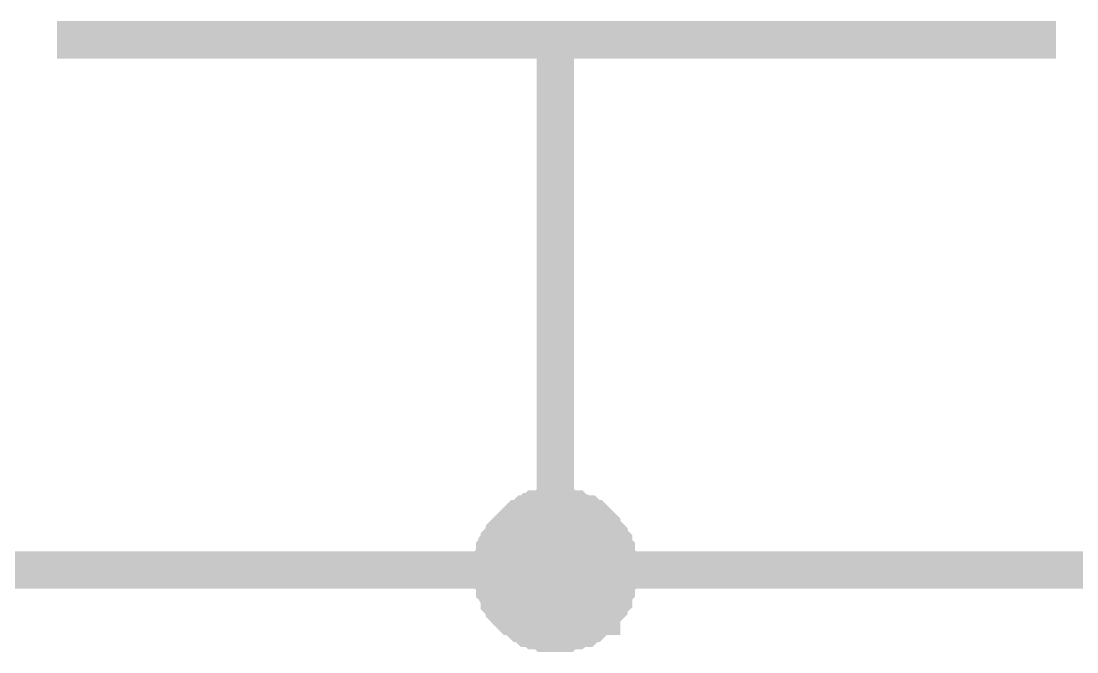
# Model space of a CAD drawing. Header units: millimetres. Extents: x 0 to 567, y 0 to 399.
# Drawn here: x 203.25 to 211.7, y 91.84 to 96.89 of the extents above; entities that cross this region are included whole.
import ezdxf

# ---------------------------------------------------------------- set-up
doc = ezdxf.new("R2010")
doc.units = ezdxf.units.MM
doc.layers.add('Sheet', color=255, linetype='Continuous')

msp = doc.modelspace()

# ---------------------------------------------------------------- linework, layer by layer
at = {"layer": 'Sheet'}
for points, const_width in [([(211.5322, 96.7376), (203.5377, 96.7376)], 0.2997), ([(207.5252, 96.7376), (207.5252, 92.4961)], 0.2997), ([(207.0195, 92.4961), (207.0195, 92.5156), (207.0195, 92.5545), (207.0195, 92.5739), (207.039, 92.5934), (207.039, 92.6128), (207.039, 92.6518), (207.0584, 92.6712), (207.0584, 92.6907), (207.0779, 92.7101), (207.0779, 92.7296), (207.0973, 92.749), (207.1168, 92.7685), (207.1168, 92.7879), (207.1362, 92.8074), (207.1557, 92.8269), (207.1751, 92.8463), (207.1946, 92.8658), (207.214, 92.8852), (207.2335, 92.9047), (207.2529, 92.9047), (207.2724, 92.9241), (207.2918, 92.9436), (207.3113, 92.9436), (207.3307, 92.9631), (207.3502, 92.9631), (207.3696, 92.9825), (207.4085, 92.9825), (207.428, 92.9825), (207.4474, 93.002), (207.4669, 93.002), (207.5058, 93.002), (207.5252, 93.002)], 0.2997), ([(207.0195, 92.4961), (207.0195, 92.5156), (207.0195, 92.5545), (207.0195, 92.5739), (207.039, 92.5934), (207.039, 92.6128), (207.039, 92.6518), (207.0584, 92.6712), (207.0584, 92.6907), (207.0779, 92.7101), (207.0779, 92.7296), (207.0973, 92.749), (207.1168, 92.7685), (207.1168, 92.7879), (207.1362, 92.8074), (207.1557, 92.8269), (207.1751, 92.8463), (207.1946, 92.8658), (207.214, 92.8852), (207.2335, 92.9047), (207.2529, 92.9047), (207.2724, 92.9241), (207.2918, 92.9436), (207.3113, 92.9436), (207.3307, 92.9631), (207.3502, 92.9631), (207.3696, 92.9825), (207.4085, 92.9825), (207.428, 92.9825), (207.4474, 93.002), (207.4669, 93.002), (207.5058, 93.002), (207.5252, 93.002)], 0.2997), ([(207.0195, 92.4961), (207.0195, 92.5156), (207.0195, 92.5545), (207.0195, 92.5739), (207.039, 92.5934), (207.039, 92.6128), (207.039, 92.6518), (207.0584, 92.6712), (207.0584, 92.6907), (207.0779, 92.7101), (207.0779, 92.7296), (207.0973, 92.749), (207.1168, 92.7685), (207.1168, 92.7879), (207.1362, 92.8074), (207.1557, 92.8269), (207.1751, 92.8463), (207.1946, 92.8658), (207.214, 92.8852), (207.2335, 92.9047), (207.2529, 92.9047), (207.2724, 92.9241), (207.2918, 92.9436), (207.3113, 92.9436), (207.3307, 92.9631), (207.3502, 92.9631), (207.3696, 92.9825), (207.4085, 92.9825), (207.428, 92.9825), (207.4474, 93.002), (207.4669, 93.002), (207.5058, 93.002), (207.5252, 93.002)], 0.2997), ([(207.0195, 92.4961), (207.0195, 92.5156), (207.0195, 92.5545), (207.0195, 92.5739), (207.039, 92.5934), (207.039, 92.6128), (207.039, 92.6518), (207.0584, 92.6712), (207.0584, 92.6907), (207.0779, 92.7101), (207.0779, 92.7296), (207.0973, 92.749), (207.1168, 92.7685), (207.1168, 92.7879), (207.1362, 92.8074), (207.1557, 92.8269), (207.1751, 92.8463), (207.1946, 92.8658), (207.214, 92.8852), (207.2335, 92.9047), (207.2529, 92.9047), (207.2724, 92.9241), (207.2918, 92.9436), (207.3113, 92.9436), (207.3307, 92.9631), (207.3502, 92.9631), (207.3696, 92.9825), (207.4085, 92.9825), (207.428, 92.9825), (207.4474, 93.002), (207.4669, 93.002), (207.5058, 93.002), (207.5252, 93.002)], 0.2997), ([(207.0195, 92.4961), (207.0195, 92.5156), (207.0195, 92.5545), (207.0195, 92.5739), (207.039, 92.5934), (207.039, 92.6128), (207.039, 92.6518), (207.0584, 92.6712), (207.0584, 92.6907), (207.0779, 92.7101), (207.0779, 92.7296), (207.0973, 92.749), (207.1168, 92.7685), (207.1168, 92.7879), (207.1362, 92.8074), (207.1557, 92.8269), (207.1751, 92.8463), (207.1946, 92.8658), (207.214, 92.8852), (207.2335, 92.9047), (207.2529, 92.9047), (207.2724, 92.9241), (207.2918, 92.9436), (207.3113, 92.9436), (207.3307, 92.9631), (207.3502, 92.9631), (207.3696, 92.9825), (207.4085, 92.9825), (207.428, 92.9825), (207.4474, 93.002), (207.4669, 93.002), (207.5058, 93.002), (207.5252, 93.002)], 0.2997), ([(207.5252, 93.002), (207.5252, 93.002)], 0.2997), ([(207.5252, 93.002), (207.5447, 93.002), (207.5836, 93.002), (207.603, 93.002), (207.6225, 92.9825), (207.6614, 92.9825), (207.6808, 92.9825), (207.7003, 92.9631), (207.7198, 92.9631), (207.7587, 92.9436), (207.7781, 92.9436), (207.7976, 92.9241), (207.817, 92.9047), (207.8365, 92.9047), (207.8559, 92.8852), (207.8754, 92.8658), (207.8948, 92.8463), (207.8948, 92.8269), (207.9143, 92.8074), (207.9337, 92.7879), (207.9532, 92.7685), (207.9532, 92.749), (207.9726, 92.7296), (207.9921, 92.7101), (207.9921, 92.6907), (207.9921, 92.6712), (208.0115, 92.6518), (208.0115, 92.6128), (208.0115, 92.5934), (208.031, 92.5739), (208.031, 92.5545), (208.031, 92.5156), (208.031, 92.4961)], 0.2997), ([(207.5252, 93.002), (207.5252, 93.002)], 0.2997), ([(207.5252, 93.002), (207.5447, 93.002), (207.5836, 93.002), (207.603, 93.002), (207.6225, 92.9825), (207.6614, 92.9825), (207.6808, 92.9825), (207.7003, 92.9631), (207.7198, 92.9631), (207.7587, 92.9436), (207.7781, 92.9436), (207.7976, 92.9241), (207.817, 92.9047), (207.8365, 92.9047), (207.8559, 92.8852), (207.8754, 92.8658), (207.8948, 92.8463), (207.8948, 92.8269), (207.9143, 92.8074), (207.9337, 92.7879), (207.9532, 92.7685), (207.9532, 92.749), (207.9726, 92.7296), (207.9921, 92.7101), (207.9921, 92.6907), (207.9921, 92.6712), (208.0115, 92.6518), (208.0115, 92.6128), (208.0115, 92.5934), (208.031, 92.5739), (208.031, 92.5545), (208.031, 92.5156), (208.031, 92.4961)], 0.2997), ([(207.5252, 93.002), (207.5252, 93.002)], 0.2997), ([(207.5252, 93.002), (207.5447, 93.002), (207.5836, 93.002), (207.603, 93.002), (207.6225, 92.9825), (207.6614, 92.9825), (207.6808, 92.9825), (207.7003, 92.9631), (207.7198, 92.9631), (207.7587, 92.9436), (207.7781, 92.9436), (207.7976, 92.9241), (207.817, 92.9047), (207.8365, 92.9047), (207.8559, 92.8852), (207.8754, 92.8658), (207.8948, 92.8463), (207.8948, 92.8269), (207.9143, 92.8074), (207.9337, 92.7879), (207.9532, 92.7685), (207.9532, 92.749), (207.9726, 92.7296), (207.9921, 92.7101), (207.9921, 92.6907), (207.9921, 92.6712), (208.0115, 92.6518), (208.0115, 92.6128), (208.0115, 92.5934), (208.031, 92.5739), (208.031, 92.5545), (208.031, 92.5156), (208.031, 92.4961)], 0.2997), ([(207.5252, 93.002), (207.5252, 93.002)], 0.2997), ([(207.5252, 93.002), (207.5447, 93.002), (207.5836, 93.002), (207.603, 93.002), (207.6225, 92.9825), (207.6614, 92.9825), (207.6808, 92.9825), (207.7003, 92.9631), (207.7198, 92.9631), (207.7587, 92.9436), (207.7781, 92.9436), (207.7976, 92.9241), (207.817, 92.9047), (207.8365, 92.9047), (207.8559, 92.8852), (207.8754, 92.8658), (207.8948, 92.8463), (207.8948, 92.8269), (207.9143, 92.8074), (207.9337, 92.7879), (207.9532, 92.7685), (207.9532, 92.749), (207.9726, 92.7296), (207.9921, 92.7101), (207.9921, 92.6907), (207.9921, 92.6712), (208.0115, 92.6518), (208.0115, 92.6128), (208.0115, 92.5934), (208.031, 92.5739), (208.031, 92.5545), (208.031, 92.5156), (208.031, 92.4961)], 0.2997), ([(207.5252, 93.002), (207.5252, 93.002)], 0.2997), ([(207.5252, 93.002), (207.5447, 93.002), (207.5836, 93.002), (207.603, 93.002), (207.6225, 92.9825), (207.6614, 92.9825), (207.6808, 92.9825), (207.7003, 92.9631), (207.7198, 92.9631), (207.7587, 92.9436), (207.7781, 92.9436), (207.7976, 92.9241), (207.817, 92.9047), (207.8365, 92.9047), (207.8559, 92.8852), (207.8754, 92.8658), (207.8948, 92.8463), (207.8948, 92.8269), (207.9143, 92.8074), (207.9337, 92.7879), (207.9532, 92.7685), (207.9532, 92.749), (207.9726, 92.7296), (207.9921, 92.7101), (207.9921, 92.6907), (207.9921, 92.6712), (208.0115, 92.6518), (208.0115, 92.6128), (208.0115, 92.5934), (208.031, 92.5739), (208.031, 92.5545), (208.031, 92.5156), (208.031, 92.4961)], 0.2997), ([(207.0195, 92.4961), (207.0195, 92.5156), (207.0195, 92.5545), (207.0195, 92.5739), (207.039, 92.5934), (207.039, 92.6128), (207.039, 92.6518), (207.0584, 92.6712), (207.0584, 92.6907), (207.0779, 92.7101), (207.0779, 92.7296), (207.0973, 92.749), (207.1168, 92.7685), (207.1168, 92.7879), (207.1362, 92.8074), (207.1557, 92.8269), (207.1751, 92.8463), (207.1946, 92.8658), (207.214, 92.8852), (207.2335, 92.9047), (207.2529, 92.9047), (207.2724, 92.9241), (207.2918, 92.9436), (207.3113, 92.9436), (207.3307, 92.9631), (207.3502, 92.9631), (207.3696, 92.9825), (207.4085, 92.9825), (207.428, 92.9825), (207.4474, 93.002), (207.4669, 93.002), (207.5058, 93.002), (207.5252, 93.002)], 0.0991), ([(207.0195, 92.4961), (207.0195, 92.5156), (207.0195, 92.5545), (207.0195, 92.5739), (207.039, 92.5934), (207.039, 92.6128), (207.039, 92.6518), (207.0584, 92.6712), (207.0584, 92.6907), (207.0779, 92.7101), (207.0779, 92.7296), (207.0973, 92.749), (207.1168, 92.7685), (207.1168, 92.7879), (207.1362, 92.8074), (207.1557, 92.8269), (207.1751, 92.8463), (207.1946, 92.8658), (207.214, 92.8852), (207.2335, 92.9047), (207.2529, 92.9047), (207.2724, 92.9241), (207.2918, 92.9436), (207.3113, 92.9436), (207.3307, 92.9631), (207.3502, 92.9631), (207.3696, 92.9825), (207.4085, 92.9825), (207.428, 92.9825), (207.4474, 93.002), (207.4669, 93.002), (207.5058, 93.002), (207.5252, 93.002)], 0.0991), ([(207.0195, 92.4961), (207.0195, 92.5156), (207.0195, 92.5545), (207.0195, 92.5739), (207.039, 92.5934), (207.039, 92.6128), (207.039, 92.6518), (207.0584, 92.6712), (207.0584, 92.6907), (207.0779, 92.7101), (207.0779, 92.7296), (207.0973, 92.749), (207.1168, 92.7685), (207.1168, 92.7879), (207.1362, 92.8074), (207.1557, 92.8269), (207.1751, 92.8463), (207.1946, 92.8658), (207.214, 92.8852), (207.2335, 92.9047), (207.2529, 92.9047), (207.2724, 92.9241), (207.2918, 92.9436), (207.3113, 92.9436), (207.3307, 92.9631), (207.3502, 92.9631), (207.3696, 92.9825), (207.4085, 92.9825), (207.428, 92.9825), (207.4474, 93.002), (207.4669, 93.002), (207.5058, 93.002), (207.5252, 93.002)], 0.0991), ([(207.0195, 92.4961), (207.0195, 92.5156), (207.0195, 92.5545), (207.0195, 92.5739), (207.039, 92.5934), (207.039, 92.6128), (207.039, 92.6518), (207.0584, 92.6712), (207.0584, 92.6907), (207.0779, 92.7101), (207.0779, 92.7296), (207.0973, 92.749), (207.1168, 92.7685), (207.1168, 92.7879), (207.1362, 92.8074), (207.1557, 92.8269), (207.1751, 92.8463), (207.1946, 92.8658), (207.214, 92.8852), (207.2335, 92.9047), (207.2529, 92.9047), (207.2724, 92.9241), (207.2918, 92.9436), (207.3113, 92.9436), (207.3307, 92.9631), (207.3502, 92.9631), (207.3696, 92.9825), (207.4085, 92.9825), (207.428, 92.9825), (207.4474, 93.002), (207.4669, 93.002), (207.5058, 93.002), (207.5252, 93.002)], 0.0991), ([(207.0195, 92.4961), (207.0195, 92.5156), (207.0195, 92.5545), (207.0195, 92.5739), (207.039, 92.5934), (207.039, 92.6128), (207.039, 92.6518), (207.0584, 92.6712), (207.0584, 92.6907), (207.0779, 92.7101), (207.0779, 92.7296), (207.0973, 92.749), (207.1168, 92.7685), (207.1168, 92.7879), (207.1362, 92.8074), (207.1557, 92.8269), (207.1751, 92.8463), (207.1946, 92.8658), (207.214, 92.8852), (207.2335, 92.9047), (207.2529, 92.9047), (207.2724, 92.9241), (207.2918, 92.9436), (207.3113, 92.9436), (207.3307, 92.9631), (207.3502, 92.9631), (207.3696, 92.9825), (207.4085, 92.9825), (207.428, 92.9825), (207.4474, 93.002), (207.4669, 93.002), (207.5058, 93.002), (207.5252, 93.002)], 0.0991), ([(207.5252, 93.002), (207.5252, 93.002)], 0.0991), ([(207.5252, 93.002), (207.5447, 93.002), (207.5836, 93.002), (207.603, 93.002), (207.6225, 92.9825), (207.6614, 92.9825), (207.6808, 92.9825), (207.7003, 92.9631), (207.7198, 92.9631), (207.7587, 92.9436), (207.7781, 92.9436), (207.7976, 92.9241), (207.817, 92.9047), (207.8365, 92.9047), (207.8559, 92.8852), (207.8754, 92.8658), (207.8948, 92.8463), (207.8948, 92.8269), (207.9143, 92.8074), (207.9337, 92.7879), (207.9532, 92.7685), (207.9532, 92.749), (207.9726, 92.7296), (207.9921, 92.7101), (207.9921, 92.6907), (207.9921, 92.6712), (208.0115, 92.6518), (208.0115, 92.6128), (208.0115, 92.5934), (208.031, 92.5739), (208.031, 92.5545), (208.031, 92.5156), (208.031, 92.4961)], 0.0991), ([(207.5252, 93.002), (207.5252, 93.002)], 0.0991), ([(207.5252, 93.002), (207.5447, 93.002), (207.5836, 93.002), (207.603, 93.002), (207.6225, 92.9825), (207.6614, 92.9825), (207.6808, 92.9825), (207.7003, 92.9631), (207.7198, 92.9631), (207.7587, 92.9436), (207.7781, 92.9436), (207.7976, 92.9241), (207.817, 92.9047), (207.8365, 92.9047), (207.8559, 92.8852), (207.8754, 92.8658), (207.8948, 92.8463), (207.8948, 92.8269), (207.9143, 92.8074), (207.9337, 92.7879), (207.9532, 92.7685), (207.9532, 92.749), (207.9726, 92.7296), (207.9921, 92.7101), (207.9921, 92.6907), (207.9921, 92.6712), (208.0115, 92.6518), (208.0115, 92.6128), (208.0115, 92.5934), (208.031, 92.5739), (208.031, 92.5545), (208.031, 92.5156), (208.031, 92.4961)], 0.0991), ([(207.5252, 93.002), (207.5252, 93.002)], 0.0991), ([(207.5252, 93.002), (207.5447, 93.002), (207.5836, 93.002), (207.603, 93.002), (207.6225, 92.9825), (207.6614, 92.9825), (207.6808, 92.9825), (207.7003, 92.9631), (207.7198, 92.9631), (207.7587, 92.9436), (207.7781, 92.9436), (207.7976, 92.9241), (207.817, 92.9047), (207.8365, 92.9047), (207.8559, 92.8852), (207.8754, 92.8658), (207.8948, 92.8463), (207.8948, 92.8269), (207.9143, 92.8074), (207.9337, 92.7879), (207.9532, 92.7685), (207.9532, 92.749), (207.9726, 92.7296), (207.9921, 92.7101), (207.9921, 92.6907), (207.9921, 92.6712), (208.0115, 92.6518), (208.0115, 92.6128), (208.0115, 92.5934), (208.031, 92.5739), (208.031, 92.5545), (208.031, 92.5156), (208.031, 92.4961)], 0.0991), ([(207.5252, 93.002), (207.5252, 93.002)], 0.0991), ([(207.5252, 93.002), (207.5447, 93.002), (207.5836, 93.002), (207.603, 93.002), (207.6225, 92.9825), (207.6614, 92.9825), (207.6808, 92.9825), (207.7003, 92.9631), (207.7198, 92.9631), (207.7587, 92.9436), (207.7781, 92.9436), (207.7976, 92.9241), (207.817, 92.9047), (207.8365, 92.9047), (207.8559, 92.8852), (207.8754, 92.8658), (207.8948, 92.8463), (207.8948, 92.8269), (207.9143, 92.8074), (207.9337, 92.7879), (207.9532, 92.7685), (207.9532, 92.749), (207.9726, 92.7296), (207.9921, 92.7101), (207.9921, 92.6907), (207.9921, 92.6712), (208.0115, 92.6518), (208.0115, 92.6128), (208.0115, 92.5934), (208.031, 92.5739), (208.031, 92.5545), (208.031, 92.5156), (208.031, 92.4961)], 0.0991), ([(207.5252, 93.002), (207.5252, 93.002)], 0.0991), ([(207.5252, 93.002), (207.5447, 93.002), (207.5836, 93.002), (207.603, 93.002), (207.6225, 92.9825), (207.6614, 92.9825), (207.6808, 92.9825), (207.7003, 92.9631), (207.7198, 92.9631), (207.7587, 92.9436), (207.7781, 92.9436), (207.7976, 92.9241), (207.817, 92.9047), (207.8365, 92.9047), (207.8559, 92.8852), (207.8754, 92.8658), (207.8948, 92.8463), (207.8948, 92.8269), (207.9143, 92.8074), (207.9337, 92.7879), (207.9532, 92.7685), (207.9532, 92.749), (207.9726, 92.7296), (207.9921, 92.7101), (207.9921, 92.6907), (207.9921, 92.6712), (208.0115, 92.6518), (208.0115, 92.6128), (208.0115, 92.5934), (208.031, 92.5739), (208.031, 92.5545), (208.031, 92.5156), (208.031, 92.4961)], 0.0991), ([(197.5273, 92.4961), (207.5252, 92.4961), (207.5252, 92.4961), (212.5242, 92.4961)], 0.2997), ([(207.5252, 91.9902), (207.5058, 91.9902), (207.4669, 91.9902), (207.4474, 91.9902), (207.428, 92.0097), (207.4085, 92.0097), (207.3696, 92.0097), (207.3502, 92.0291), (207.3307, 92.0291), (207.3113, 92.0291), (207.2918, 92.0486), (207.2724, 92.0681), (207.2529, 92.0681), (207.2335, 92.0875), (207.214, 92.107), (207.1946, 92.1264), (207.1751, 92.1264), (207.1557, 92.1459), (207.1362, 92.1653), (207.1168, 92.1848), (207.1168, 92.2043), (207.0973, 92.2237), (207.0779, 92.2432), (207.0779, 92.2626), (207.0584, 92.3015), (207.0584, 92.321), (207.039, 92.3405), (207.039, 92.3599), (207.039, 92.3988), (207.0195, 92.4183), (207.0195, 92.4377), (207.0195, 92.4766), (207.0195, 92.4961)], 0.2997), ([(207.0195, 92.4961), (207.0195, 92.4961)], 0.2997), ([(207.5252, 91.9902), (207.5058, 91.9902), (207.4669, 91.9902), (207.4474, 91.9902), (207.428, 92.0097), (207.4085, 92.0097), (207.3696, 92.0097), (207.3502, 92.0291), (207.3307, 92.0291), (207.3113, 92.0291), (207.2918, 92.0486), (207.2724, 92.0681), (207.2529, 92.0681), (207.2335, 92.0875), (207.214, 92.107), (207.1946, 92.1264), (207.1751, 92.1264), (207.1557, 92.1459), (207.1362, 92.1653), (207.1168, 92.1848), (207.1168, 92.2043), (207.0973, 92.2237), (207.0779, 92.2432), (207.0779, 92.2626), (207.0584, 92.3015), (207.0584, 92.321), (207.039, 92.3405), (207.039, 92.3599), (207.039, 92.3988), (207.0195, 92.4183), (207.0195, 92.4377), (207.0195, 92.4766), (207.0195, 92.4961)], 0.2997), ([(207.0195, 92.4961), (207.0195, 92.4961)], 0.2997), ([(207.5252, 91.9902), (207.5058, 91.9902), (207.4669, 91.9902), (207.4474, 91.9902), (207.428, 92.0097), (207.4085, 92.0097), (207.3696, 92.0097), (207.3502, 92.0291), (207.3307, 92.0291), (207.3113, 92.0291), (207.2918, 92.0486), (207.2724, 92.0681), (207.2529, 92.0681), (207.2335, 92.0875), (207.214, 92.107), (207.1946, 92.1264), (207.1751, 92.1264), (207.1557, 92.1459), (207.1362, 92.1653), (207.1168, 92.1848), (207.1168, 92.2043), (207.0973, 92.2237), (207.0779, 92.2432), (207.0779, 92.2626), (207.0584, 92.3015), (207.0584, 92.321), (207.039, 92.3405), (207.039, 92.3599), (207.039, 92.3988), (207.0195, 92.4183), (207.0195, 92.4377), (207.0195, 92.4766), (207.0195, 92.4961)], 0.2997), ([(207.0195, 92.4961), (207.0195, 92.4961)], 0.2997), ([(207.5252, 91.9902), (207.5058, 91.9902), (207.4669, 91.9902), (207.4474, 91.9902), (207.428, 92.0097), (207.4085, 92.0097), (207.3696, 92.0097), (207.3502, 92.0291), (207.3307, 92.0291), (207.3113, 92.0291), (207.2918, 92.0486), (207.2724, 92.0681), (207.2529, 92.0681), (207.2335, 92.0875), (207.214, 92.107), (207.1946, 92.1264), (207.1751, 92.1264), (207.1557, 92.1459), (207.1362, 92.1653), (207.1168, 92.1848), (207.1168, 92.2043), (207.0973, 92.2237), (207.0779, 92.2432), (207.0779, 92.2626), (207.0584, 92.3015), (207.0584, 92.321), (207.039, 92.3405), (207.039, 92.3599), (207.039, 92.3988), (207.0195, 92.4183), (207.0195, 92.4377), (207.0195, 92.4766), (207.0195, 92.4961)], 0.2997), ([(207.0195, 92.4961), (207.0195, 92.4961)], 0.2997), ([(207.5252, 91.9902), (207.5058, 91.9902), (207.4669, 91.9902), (207.4474, 91.9902), (207.428, 92.0097), (207.4085, 92.0097), (207.3696, 92.0097), (207.3502, 92.0291), (207.3307, 92.0291), (207.3113, 92.0291), (207.2918, 92.0486), (207.2724, 92.0681), (207.2529, 92.0681), (207.2335, 92.0875), (207.214, 92.107), (207.1946, 92.1264), (207.1751, 92.1264), (207.1557, 92.1459), (207.1362, 92.1653), (207.1168, 92.1848), (207.1168, 92.2043), (207.0973, 92.2237), (207.0779, 92.2432), (207.0779, 92.2626), (207.0584, 92.3015), (207.0584, 92.321), (207.039, 92.3405), (207.039, 92.3599), (207.039, 92.3988), (207.0195, 92.4183), (207.0195, 92.4377), (207.0195, 92.4766), (207.0195, 92.4961)], 0.2997), ([(207.0195, 92.4961), (207.0195, 92.4961)], 0.2997), ([(208.031, 92.4961), (208.031, 92.4766), (208.031, 92.4377), (208.031, 92.4183), (208.0115, 92.3988), (208.0115, 92.3599), (208.0115, 92.3405), (207.9921, 92.321), (207.9921, 92.3015), (207.9921, 92.2626), (207.9726, 92.2432), (207.9532, 92.2237), (207.9532, 92.2043), (207.9337, 92.1848), (207.9143, 92.1653), (207.8948, 92.1459), (207.8948, 92.1264), (207.8754, 92.1264), (207.8559, 92.107), (207.8365, 92.0875), (207.817, 92.0681), (207.7976, 92.0681), (207.7781, 92.0486), (207.7587, 92.0291), (207.7198, 92.0291), (207.7003, 92.0291), (207.6808, 92.0097), (207.6614, 92.0097), (207.6225, 92.0097), (207.603, 91.9902), (207.5836, 91.9902), (207.5447, 91.9902), (207.5252, 91.9902)], 0.2997), ([(208.031, 92.4961), (208.031, 92.4766), (208.031, 92.4377), (208.031, 92.4183), (208.0115, 92.3988), (208.0115, 92.3599), (208.0115, 92.3405), (207.9921, 92.321), (207.9921, 92.3015), (207.9921, 92.2626), (207.9726, 92.2432), (207.9532, 92.2237), (207.9532, 92.2043), (207.9337, 92.1848), (207.9143, 92.1653), (207.8948, 92.1459), (207.8948, 92.1264), (207.8754, 92.1264), (207.8559, 92.107), (207.8365, 92.0875), (207.817, 92.0681), (207.7976, 92.0681), (207.7781, 92.0486), (207.7587, 92.0291), (207.7198, 92.0291), (207.7003, 92.0291), (207.6808, 92.0097), (207.6614, 92.0097), (207.6225, 92.0097), (207.603, 91.9902), (207.5836, 91.9902), (207.5447, 91.9902), (207.5252, 91.9902)], 0.2997), ([(208.031, 92.4961), (208.031, 92.4766), (208.031, 92.4377), (208.031, 92.4183), (208.0115, 92.3988), (208.0115, 92.3599), (208.0115, 92.3405), (207.9921, 92.321), (207.9921, 92.3015), (207.9921, 92.2626), (207.9726, 92.2432), (207.9532, 92.2237), (207.9532, 92.2043), (207.9337, 92.1848), (207.9143, 92.1653), (207.8948, 92.1459), (207.8948, 92.1264), (207.8754, 92.1264), (207.8559, 92.107), (207.8365, 92.0875), (207.817, 92.0681), (207.7976, 92.0681), (207.7781, 92.0486), (207.7587, 92.0291), (207.7198, 92.0291), (207.7003, 92.0291), (207.6808, 92.0097), (207.6614, 92.0097), (207.6225, 92.0097), (207.603, 91.9902), (207.5836, 91.9902), (207.5447, 91.9902), (207.5252, 91.9902)], 0.2997), ([(208.031, 92.4961), (208.031, 92.4766), (208.031, 92.4377), (208.031, 92.4183), (208.0115, 92.3988), (208.0115, 92.3599), (208.0115, 92.3405), (207.9921, 92.321), (207.9921, 92.3015), (207.9921, 92.2626), (207.9726, 92.2432), (207.9532, 92.2237), (207.9532, 92.2043), (207.9337, 92.1848), (207.9143, 92.1653), (207.8948, 92.1459), (207.8948, 92.1264), (207.8754, 92.1264), (207.8559, 92.107), (207.8365, 92.0875), (207.817, 92.0681), (207.7976, 92.0681), (207.7781, 92.0486), (207.7587, 92.0291), (207.7198, 92.0291), (207.7003, 92.0291), (207.6808, 92.0097), (207.6614, 92.0097), (207.6225, 92.0097), (207.603, 91.9902), (207.5836, 91.9902), (207.5447, 91.9902), (207.5252, 91.9902)], 0.2997), ([(208.031, 92.4961), (208.031, 92.4766), (208.031, 92.4377), (208.031, 92.4183), (208.0115, 92.3988), (208.0115, 92.3599), (208.0115, 92.3405), (207.9921, 92.321), (207.9921, 92.3015), (207.9921, 92.2626), (207.9726, 92.2432), (207.9532, 92.2237), (207.9532, 92.2043), (207.9337, 92.1848), (207.9143, 92.1653), (207.8948, 92.1459), (207.8948, 92.1264), (207.8754, 92.1264), (207.8559, 92.107), (207.8365, 92.0875), (207.817, 92.0681), (207.7976, 92.0681), (207.7781, 92.0486), (207.7587, 92.0291), (207.7198, 92.0291), (207.7003, 92.0291), (207.6808, 92.0097), (207.6614, 92.0097), (207.6225, 92.0097), (207.603, 91.9902), (207.5836, 91.9902), (207.5447, 91.9902), (207.5252, 91.9902)], 0.2997), ([(208.031, 92.4961), (208.031, 92.4961), (208.031, 92.4961), (208.031, 92.4961), (208.031, 92.4961), (208.031, 92.4961), (208.031, 92.4961), (208.031, 92.4961), (208.031, 92.4961), (208.031, 92.4961), (208.031, 92.4961), (208.031, 92.4961), (208.031, 92.4961), (208.031, 92.4961), (208.031, 92.4961), (208.031, 92.4961), (208.031, 92.4961), (208.031, 92.4961), (208.031, 92.4961), (208.031, 92.4961), (208.031, 92.4961), (208.031, 92.4961), (208.031, 92.4961), (208.031, 92.4961), (208.031, 92.4961), (208.031, 92.4961), (208.031, 92.4961), (208.031, 92.4961), (208.031, 92.4961), (208.031, 92.4961), (208.031, 92.4961), (208.031, 92.4961), (208.031, 92.4961)], 0.2997), ([(208.031, 92.4961), (208.031, 92.4961)], 0.2997), ([(208.031, 92.4961), (208.031, 92.4961), (208.031, 92.4961), (208.031, 92.4961), (208.031, 92.4961), (208.031, 92.4961), (208.031, 92.4961), (208.031, 92.4961), (208.031, 92.4961), (208.031, 92.4961), (208.031, 92.4961), (208.031, 92.4961), (208.031, 92.4961), (208.031, 92.4961), (208.031, 92.4961), (208.031, 92.4961), (208.031, 92.4961), (208.031, 92.4961), (208.031, 92.4961), (208.031, 92.4961), (208.031, 92.4961), (208.031, 92.4961), (208.031, 92.4961), (208.031, 92.4961), (208.031, 92.4961), (208.031, 92.4961), (208.031, 92.4961), (208.031, 92.4961), (208.031, 92.4961), (208.031, 92.4961), (208.031, 92.4961), (208.031, 92.4961), (208.031, 92.4961)], 0.2997), ([(208.031, 92.4961), (208.031, 92.4961)], 0.2997), ([(208.031, 92.4961), (208.031, 92.4961), (208.031, 92.4961), (208.031, 92.4961), (208.031, 92.4961), (208.031, 92.4961), (208.031, 92.4961), (208.031, 92.4961), (208.031, 92.4961), (208.031, 92.4961), (208.031, 92.4961), (208.031, 92.4961), (208.031, 92.4961), (208.031, 92.4961), (208.031, 92.4961), (208.031, 92.4961), (208.031, 92.4961), (208.031, 92.4961), (208.031, 92.4961), (208.031, 92.4961), (208.031, 92.4961), (208.031, 92.4961), (208.031, 92.4961), (208.031, 92.4961), (208.031, 92.4961), (208.031, 92.4961), (208.031, 92.4961), (208.031, 92.4961), (208.031, 92.4961), (208.031, 92.4961), (208.031, 92.4961), (208.031, 92.4961), (208.031, 92.4961)], 0.2997), ([(208.031, 92.4961), (208.031, 92.4961)], 0.2997), ([(208.031, 92.4961), (208.031, 92.4961), (208.031, 92.4961), (208.031, 92.4961), (208.031, 92.4961), (208.031, 92.4961), (208.031, 92.4961), (208.031, 92.4961), (208.031, 92.4961), (208.031, 92.4961), (208.031, 92.4961), (208.031, 92.4961), (208.031, 92.4961), (208.031, 92.4961), (208.031, 92.4961), (208.031, 92.4961), (208.031, 92.4961), (208.031, 92.4961), (208.031, 92.4961), (208.031, 92.4961), (208.031, 92.4961), (208.031, 92.4961), (208.031, 92.4961), (208.031, 92.4961), (208.031, 92.4961), (208.031, 92.4961), (208.031, 92.4961), (208.031, 92.4961), (208.031, 92.4961), (208.031, 92.4961), (208.031, 92.4961), (208.031, 92.4961), (208.031, 92.4961)], 0.2997), ([(208.031, 92.4961), (208.031, 92.4961)], 0.2997), ([(208.031, 92.4961), (208.031, 92.4961), (208.031, 92.4961), (208.031, 92.4961), (208.031, 92.4961), (208.031, 92.4961), (208.031, 92.4961), (208.031, 92.4961), (208.031, 92.4961), (208.031, 92.4961), (208.031, 92.4961), (208.031, 92.4961), (208.031, 92.4961), (208.031, 92.4961), (208.031, 92.4961), (208.031, 92.4961), (208.031, 92.4961), (208.031, 92.4961), (208.031, 92.4961), (208.031, 92.4961), (208.031, 92.4961), (208.031, 92.4961), (208.031, 92.4961), (208.031, 92.4961), (208.031, 92.4961), (208.031, 92.4961), (208.031, 92.4961), (208.031, 92.4961), (208.031, 92.4961), (208.031, 92.4961), (208.031, 92.4961), (208.031, 92.4961), (208.031, 92.4961)], 0.2997), ([(208.031, 92.4961), (208.031, 92.4961)], 0.2997), ([(207.5252, 91.9902), (207.5058, 91.9902), (207.4669, 91.9902), (207.4474, 91.9902), (207.428, 92.0097), (207.4085, 92.0097), (207.3696, 92.0097), (207.3502, 92.0291), (207.3307, 92.0291), (207.3113, 92.0291), (207.2918, 92.0486), (207.2724, 92.0681), (207.2529, 92.0681), (207.2335, 92.0875), (207.214, 92.107), (207.1946, 92.1264), (207.1751, 92.1264), (207.1557, 92.1459), (207.1362, 92.1653), (207.1168, 92.1848), (207.1168, 92.2043), (207.0973, 92.2237), (207.0779, 92.2432), (207.0779, 92.2626), (207.0584, 92.3015), (207.0584, 92.321), (207.039, 92.3405), (207.039, 92.3599), (207.039, 92.3988), (207.0195, 92.4183), (207.0195, 92.4377), (207.0195, 92.4766), (207.0195, 92.4961)], 0.0991), ([(207.0195, 92.4961), (207.0195, 92.4961)], 0.0991), ([(207.5252, 91.9902), (207.5058, 91.9902), (207.4669, 91.9902), (207.4474, 91.9902), (207.428, 92.0097), (207.4085, 92.0097), (207.3696, 92.0097), (207.3502, 92.0291), (207.3307, 92.0291), (207.3113, 92.0291), (207.2918, 92.0486), (207.2724, 92.0681), (207.2529, 92.0681), (207.2335, 92.0875), (207.214, 92.107), (207.1946, 92.1264), (207.1751, 92.1264), (207.1557, 92.1459), (207.1362, 92.1653), (207.1168, 92.1848), (207.1168, 92.2043), (207.0973, 92.2237), (207.0779, 92.2432), (207.0779, 92.2626), (207.0584, 92.3015), (207.0584, 92.321), (207.039, 92.3405), (207.039, 92.3599), (207.039, 92.3988), (207.0195, 92.4183), (207.0195, 92.4377), (207.0195, 92.4766), (207.0195, 92.4961)], 0.0991), ([(207.0195, 92.4961), (207.0195, 92.4961)], 0.0991), ([(207.5252, 91.9902), (207.5058, 91.9902), (207.4669, 91.9902), (207.4474, 91.9902), (207.428, 92.0097), (207.4085, 92.0097), (207.3696, 92.0097), (207.3502, 92.0291), (207.3307, 92.0291), (207.3113, 92.0291), (207.2918, 92.0486), (207.2724, 92.0681), (207.2529, 92.0681), (207.2335, 92.0875), (207.214, 92.107), (207.1946, 92.1264), (207.1751, 92.1264), (207.1557, 92.1459), (207.1362, 92.1653), (207.1168, 92.1848), (207.1168, 92.2043), (207.0973, 92.2237), (207.0779, 92.2432), (207.0779, 92.2626), (207.0584, 92.3015), (207.0584, 92.321), (207.039, 92.3405), (207.039, 92.3599), (207.039, 92.3988), (207.0195, 92.4183), (207.0195, 92.4377), (207.0195, 92.4766), (207.0195, 92.4961)], 0.0991), ([(207.0195, 92.4961), (207.0195, 92.4961)], 0.0991), ([(207.5252, 91.9902), (207.5058, 91.9902), (207.4669, 91.9902), (207.4474, 91.9902), (207.428, 92.0097), (207.4085, 92.0097), (207.3696, 92.0097), (207.3502, 92.0291), (207.3307, 92.0291), (207.3113, 92.0291), (207.2918, 92.0486), (207.2724, 92.0681), (207.2529, 92.0681), (207.2335, 92.0875), (207.214, 92.107), (207.1946, 92.1264), (207.1751, 92.1264), (207.1557, 92.1459), (207.1362, 92.1653), (207.1168, 92.1848), (207.1168, 92.2043), (207.0973, 92.2237), (207.0779, 92.2432), (207.0779, 92.2626), (207.0584, 92.3015), (207.0584, 92.321), (207.039, 92.3405), (207.039, 92.3599), (207.039, 92.3988), (207.0195, 92.4183), (207.0195, 92.4377), (207.0195, 92.4766), (207.0195, 92.4961)], 0.0991), ([(207.0195, 92.4961), (207.0195, 92.4961)], 0.0991), ([(207.5252, 91.9902), (207.5058, 91.9902), (207.4669, 91.9902), (207.4474, 91.9902), (207.428, 92.0097), (207.4085, 92.0097), (207.3696, 92.0097), (207.3502, 92.0291), (207.3307, 92.0291), (207.3113, 92.0291), (207.2918, 92.0486), (207.2724, 92.0681), (207.2529, 92.0681), (207.2335, 92.0875), (207.214, 92.107), (207.1946, 92.1264), (207.1751, 92.1264), (207.1557, 92.1459), (207.1362, 92.1653), (207.1168, 92.1848), (207.1168, 92.2043), (207.0973, 92.2237), (207.0779, 92.2432), (207.0779, 92.2626), (207.0584, 92.3015), (207.0584, 92.321), (207.039, 92.3405), (207.039, 92.3599), (207.039, 92.3988), (207.0195, 92.4183), (207.0195, 92.4377), (207.0195, 92.4766), (207.0195, 92.4961)], 0.0991), ([(207.0195, 92.4961), (207.0195, 92.4961)], 0.0991), ([(208.031, 92.4961), (208.031, 92.4766), (208.031, 92.4377), (208.031, 92.4183), (208.0115, 92.3988), (208.0115, 92.3599), (208.0115, 92.3405), (207.9921, 92.321), (207.9921, 92.3015), (207.9921, 92.2626), (207.9726, 92.2432), (207.9532, 92.2237), (207.9532, 92.2043), (207.9337, 92.1848), (207.9143, 92.1653), (207.8948, 92.1459), (207.8948, 92.1264), (207.8754, 92.1264), (207.8559, 92.107), (207.8365, 92.0875), (207.817, 92.0681), (207.7976, 92.0681), (207.7781, 92.0486), (207.7587, 92.0291), (207.7198, 92.0291), (207.7003, 92.0291), (207.6808, 92.0097), (207.6614, 92.0097), (207.6225, 92.0097), (207.603, 91.9902), (207.5836, 91.9902), (207.5447, 91.9902), (207.5252, 91.9902)], 0.0991), ([(208.031, 92.4961), (208.031, 92.4766), (208.031, 92.4377), (208.031, 92.4183), (208.0115, 92.3988), (208.0115, 92.3599), (208.0115, 92.3405), (207.9921, 92.321), (207.9921, 92.3015), (207.9921, 92.2626), (207.9726, 92.2432), (207.9532, 92.2237), (207.9532, 92.2043), (207.9337, 92.1848), (207.9143, 92.1653), (207.8948, 92.1459), (207.8948, 92.1264), (207.8754, 92.1264), (207.8559, 92.107), (207.8365, 92.0875), (207.817, 92.0681), (207.7976, 92.0681), (207.7781, 92.0486), (207.7587, 92.0291), (207.7198, 92.0291), (207.7003, 92.0291), (207.6808, 92.0097), (207.6614, 92.0097), (207.6225, 92.0097), (207.603, 91.9902), (207.5836, 91.9902), (207.5447, 91.9902), (207.5252, 91.9902)], 0.0991), ([(208.031, 92.4961), (208.031, 92.4766), (208.031, 92.4377), (208.031, 92.4183), (208.0115, 92.3988), (208.0115, 92.3599), (208.0115, 92.3405), (207.9921, 92.321), (207.9921, 92.3015), (207.9921, 92.2626), (207.9726, 92.2432), (207.9532, 92.2237), (207.9532, 92.2043), (207.9337, 92.1848), (207.9143, 92.1653), (207.8948, 92.1459), (207.8948, 92.1264), (207.8754, 92.1264), (207.8559, 92.107), (207.8365, 92.0875), (207.817, 92.0681), (207.7976, 92.0681), (207.7781, 92.0486), (207.7587, 92.0291), (207.7198, 92.0291), (207.7003, 92.0291), (207.6808, 92.0097), (207.6614, 92.0097), (207.6225, 92.0097), (207.603, 91.9902), (207.5836, 91.9902), (207.5447, 91.9902), (207.5252, 91.9902)], 0.0991), ([(208.031, 92.4961), (208.031, 92.4766), (208.031, 92.4377), (208.031, 92.4183), (208.0115, 92.3988), (208.0115, 92.3599), (208.0115, 92.3405), (207.9921, 92.321), (207.9921, 92.3015), (207.9921, 92.2626), (207.9726, 92.2432), (207.9532, 92.2237), (207.9532, 92.2043), (207.9337, 92.1848), (207.9143, 92.1653), (207.8948, 92.1459), (207.8948, 92.1264), (207.8754, 92.1264), (207.8559, 92.107), (207.8365, 92.0875), (207.817, 92.0681), (207.7976, 92.0681), (207.7781, 92.0486), (207.7587, 92.0291), (207.7198, 92.0291), (207.7003, 92.0291), (207.6808, 92.0097), (207.6614, 92.0097), (207.6225, 92.0097), (207.603, 91.9902), (207.5836, 91.9902), (207.5447, 91.9902), (207.5252, 91.9902)], 0.0991), ([(208.031, 92.4961), (208.031, 92.4766), (208.031, 92.4377), (208.031, 92.4183), (208.0115, 92.3988), (208.0115, 92.3599), (208.0115, 92.3405), (207.9921, 92.321), (207.9921, 92.3015), (207.9921, 92.2626), (207.9726, 92.2432), (207.9532, 92.2237), (207.9532, 92.2043), (207.9337, 92.1848), (207.9143, 92.1653), (207.8948, 92.1459), (207.8948, 92.1264), (207.8754, 92.1264), (207.8559, 92.107), (207.8365, 92.0875), (207.817, 92.0681), (207.7976, 92.0681), (207.7781, 92.0486), (207.7587, 92.0291), (207.7198, 92.0291), (207.7003, 92.0291), (207.6808, 92.0097), (207.6614, 92.0097), (207.6225, 92.0097), (207.603, 91.9902), (207.5836, 91.9902), (207.5447, 91.9902), (207.5252, 91.9902)], 0.0991), ([(208.031, 92.4961), (208.031, 92.4961), (208.031, 92.4961), (208.031, 92.4961), (208.031, 92.4961), (208.031, 92.4961), (208.031, 92.4961), (208.031, 92.4961), (208.031, 92.4961), (208.031, 92.4961), (208.031, 92.4961), (208.031, 92.4961), (208.031, 92.4961), (208.031, 92.4961), (208.031, 92.4961), (208.031, 92.4961), (208.031, 92.4961), (208.031, 92.4961), (208.031, 92.4961), (208.031, 92.4961), (208.031, 92.4961), (208.031, 92.4961), (208.031, 92.4961), (208.031, 92.4961), (208.031, 92.4961), (208.031, 92.4961), (208.031, 92.4961), (208.031, 92.4961), (208.031, 92.4961), (208.031, 92.4961), (208.031, 92.4961), (208.031, 92.4961), (208.031, 92.4961)], 0.0991), ([(208.031, 92.4961), (208.031, 92.4961)], 0.0991), ([(208.031, 92.4961), (208.031, 92.4961), (208.031, 92.4961), (208.031, 92.4961), (208.031, 92.4961), (208.031, 92.4961), (208.031, 92.4961), (208.031, 92.4961), (208.031, 92.4961), (208.031, 92.4961), (208.031, 92.4961), (208.031, 92.4961), (208.031, 92.4961), (208.031, 92.4961), (208.031, 92.4961), (208.031, 92.4961), (208.031, 92.4961), (208.031, 92.4961), (208.031, 92.4961), (208.031, 92.4961), (208.031, 92.4961), (208.031, 92.4961), (208.031, 92.4961), (208.031, 92.4961), (208.031, 92.4961), (208.031, 92.4961), (208.031, 92.4961), (208.031, 92.4961), (208.031, 92.4961), (208.031, 92.4961), (208.031, 92.4961), (208.031, 92.4961), (208.031, 92.4961)], 0.0991), ([(208.031, 92.4961), (208.031, 92.4961)], 0.0991), ([(208.031, 92.4961), (208.031, 92.4961), (208.031, 92.4961), (208.031, 92.4961), (208.031, 92.4961), (208.031, 92.4961), (208.031, 92.4961), (208.031, 92.4961), (208.031, 92.4961), (208.031, 92.4961), (208.031, 92.4961), (208.031, 92.4961), (208.031, 92.4961), (208.031, 92.4961), (208.031, 92.4961), (208.031, 92.4961), (208.031, 92.4961), (208.031, 92.4961), (208.031, 92.4961), (208.031, 92.4961), (208.031, 92.4961), (208.031, 92.4961), (208.031, 92.4961), (208.031, 92.4961), (208.031, 92.4961), (208.031, 92.4961), (208.031, 92.4961), (208.031, 92.4961), (208.031, 92.4961), (208.031, 92.4961), (208.031, 92.4961), (208.031, 92.4961), (208.031, 92.4961)], 0.0991), ([(208.031, 92.4961), (208.031, 92.4961)], 0.0991), ([(208.031, 92.4961), (208.031, 92.4961), (208.031, 92.4961), (208.031, 92.4961), (208.031, 92.4961), (208.031, 92.4961), (208.031, 92.4961), (208.031, 92.4961), (208.031, 92.4961), (208.031, 92.4961), (208.031, 92.4961), (208.031, 92.4961), (208.031, 92.4961), (208.031, 92.4961), (208.031, 92.4961), (208.031, 92.4961), (208.031, 92.4961), (208.031, 92.4961), (208.031, 92.4961), (208.031, 92.4961), (208.031, 92.4961), (208.031, 92.4961), (208.031, 92.4961), (208.031, 92.4961), (208.031, 92.4961), (208.031, 92.4961), (208.031, 92.4961), (208.031, 92.4961), (208.031, 92.4961), (208.031, 92.4961), (208.031, 92.4961), (208.031, 92.4961), (208.031, 92.4961)], 0.0991), ([(208.031, 92.4961), (208.031, 92.4961)], 0.0991), ([(208.031, 92.4961), (208.031, 92.4961), (208.031, 92.4961), (208.031, 92.4961), (208.031, 92.4961), (208.031, 92.4961), (208.031, 92.4961), (208.031, 92.4961), (208.031, 92.4961), (208.031, 92.4961), (208.031, 92.4961), (208.031, 92.4961), (208.031, 92.4961), (208.031, 92.4961), (208.031, 92.4961), (208.031, 92.4961), (208.031, 92.4961), (208.031, 92.4961), (208.031, 92.4961), (208.031, 92.4961), (208.031, 92.4961), (208.031, 92.4961), (208.031, 92.4961), (208.031, 92.4961), (208.031, 92.4961), (208.031, 92.4961), (208.031, 92.4961), (208.031, 92.4961), (208.031, 92.4961), (208.031, 92.4961), (208.031, 92.4961), (208.031, 92.4961), (208.031, 92.4961)], 0.0991), ([(208.031, 92.4961), (208.031, 92.4961)], 0.0991)]:
    msp.add_lwpolyline(points, dxfattribs=dict(at, const_width=const_width))
at = {"layer": 'Sheet', "const_width": 0.508}
msp.add_lwpolyline([(207.246, 92.5, 1), (207.754, 92.5, 1)], format="xyb", close=True, dxfattribs=at)

doc.saveas('drawing.dxf')
